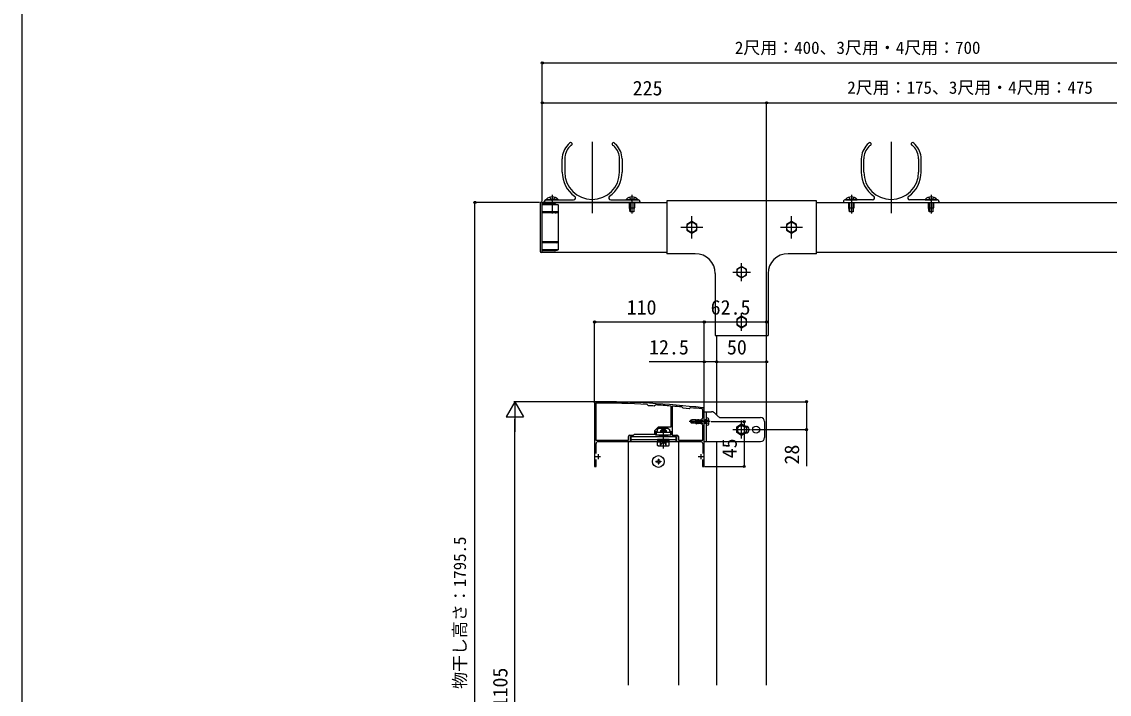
# Model space of a CAD drawing. Units: millimetres, scale not verified. Extents: x -875 to 875, y -1303 to 1295.
# Drawn here: x -875 to 216, y -699 to -24 of the extents above; entities that cross this region are included whole.
import ezdxf
from ezdxf.enums import TextEntityAlignment as Align

# ---------------------------------------------------------------- set-up
doc = ezdxf.new("R2010")
doc.units = ezdxf.units.MM
doc.header["$LTSCALE"] = 8
for name, color, linetype in [('0-2_YKK_11', 7, 'Continuous'), ('0-3_YKK_12', 2, 'Continuous'), ('0-4_YKK_13', 4, 'Continuous'), ('0-5_YKK_D', 6, 'Continuous'), ('0-6_YKK_ZWAK', 7, 'Continuous')]:
    doc.layers.add(name, color=color, linetype=linetype)
doc.styles.add('ＭＳ ゴシック', font='')
doc.styles.get('ＭＳ ゴシック').set_extended_font_data('MS Gothic')

msp = doc.modelspace()

# ---------------------------------------------------------------- linework, layer by layer
at = {"layer": '0-2_YKK_11'}
for p, q in [((-222.476, -410.151), (-222.8, -410.45)), ((-299, -457.641), (-299, -447.7)), ((-192, -447.7), (-192, -457.641)), ((-299.5, -460.7), (-294.5, -460.7)), ((-297, -458.2), (-297, -463.2)), ((-196.5, -460.7), (-191.5, -460.7)), ((-194, -458.2), (-194, -463.2))]:
    msp.add_line(p, q, dxfattribs=at)
for points in [[(-300.5, -407.7), (-300.5, -470.7), (-298.8, -470.7), (-298.8, -463.862)], [(-299.2, -408.001), (-299.2, -444.4), (-266.5, -444.4), (-266.5, -440.7)], [(-265, -439.2), (-261.5, -439.2), (-260.5, -438.2), (-240.2, -438.2), (-240.2, -434.703), (-236.497, -431), (-231.5, -431), (-223.8, -431), (-223.8, -410.324), (-224.077, -410.025)], [(-246.516, -409.729), (-246.723, -409.629), (-247.682, -408.552), (-247.89, -408.452)], [(-239.263, -408.956), (-239.481, -409.031), (-240.557, -409.989), (-240.775, -410.064)], [(-222.8, -410.45), (-222.8, -439.2), (-218, -439.2)], [(-216.5, -440.7), (-216.5, -444.4), (-192, -444.4), (-192, -429.2), (-192.5, -428.7), (-192.5, -422.7), (-192, -422.2), (-192, -413.947)], [(-204.328, -411.764), (-204.548, -411.832), (-205.744, -412.825), (-211.718, -412.271), (-212.718, -411.066), (-212.922, -410.959)], [(-192.2, -463.862), (-192.2, -470.7), (-190.5, -470.7), (-190.5, -413.7)], [(-297, -445.7), (-264.5, -445.7), (-264.5, -440.7), (-235.5, -440.7), (-235.5, -439.2), (-239, -439.2), (-239, -435.2), (-237.5, -435.2), (-237.5, -433.7), (-236, -432.2), (-231.958, -432.2), (-231.775, -432.08), (-231.225, -432.08), (-231.042, -432.2), (-227, -432.2), (-225.5, -433.7), (-225.5, -435.2), (-224, -435.2), (-224, -439.2), (-227.5, -439.2), (-227.5, -440.7), (-218.5, -440.7), (-218.5, -445.7), (-194, -445.7)]]:
    msp.add_lwpolyline(points, dxfattribs=at)
for centre, radius, start, end in [((-298.5, -407.7), 2, 89.80939, 179.99999), ((-298.2, -408.001), 1, 89.79207, 179.99998), ((-301.821, -1405.691), 999.997, 83.71122, 89.80938), ((-301.82, -1405.685), 998.69, 86.90445, 89.7921), ((-301.82, -1405.677), 997.482, 86.49138, 86.82169), ((-301.82, -1405.681), 998.686, 85.53529, 86.4087), ((-301.817, -1405.654), 998.659, 84.8931, 85.4432), ((-301.821, -1405.695), 998.701, 83.73822, 84.39786), ((-193, -413.947), 1, 360, 83.73824), ((-192.5, -413.7), 2, 359.99999, 83.71124), ((-297, -447.7), 2, 90.00001, 179.99999), ((-265, -440.7), 1.5, 90.00001, 179.99999), ((-218, -440.7), 1.5, 0.00001, 89.99999), ((-194, -447.7), 2, 0.00001, 89.99999)]:
    msp.add_arc(centre, radius, start, end, dxfattribs=at)
at = {"layer": '0-3_YKK_12'}
for p, q in [((-303, -144.773), (-303, -216.567)), ((-3, -144.773), (-3, -216.567)), ((-353, -205.7), (-228, -205.7)), ((-78, -205.7), (347, -205.7)), ((-353, -255.7), (-228, -255.7)), ((-78, -255.7), (347, -255.7)), ((-178, -360.2), (-178, -339.2)), ((-178, -419.2), (-178, -339.2)), ((-128, -360.2), (-128, -339.2)), ((-128, -690.224), (-128, -339.2)), ((-178, -419.2), (-178, -385.2)), ((-266.5, -445.7), (-237.25, -445.7)), ((-266.5, -690.224), (-266.5, -445.7)), ((-178, -690.224), (-178, -445.7))]:
    msp.add_line(p, q, dxfattribs=at)
msp.add_lwpolyline([(-225.75, -445.7), (-216.5, -445.7), (-216.5, -690.224)], dxfattribs=at)
at = {"layer": '0-4_YKK_13'}
for p, q in [((-327.142, -147.721), (-325.561, -146.139)), ((-324.673, -148.787), (-325.374, -149.489)), ((-280.626, -149.489), (-281.327, -148.787)), ((-280.439, -146.139), (-278.858, -147.721)), ((-25.561, -146.139), (-27.142, -147.721)), ((-25.374, -149.489), (-24.673, -148.787)), ((18.673, -148.787), (19.374, -149.489)), ((21.142, -147.721), (19.561, -146.139)), ((-333, -175.2), (-333, -161.863)), ((-330.5, -161.863), (-330.5, -175.2)), ((-275.5, -175.2), (-275.5, -161.863)), ((-273, -161.863), (-273, -175.2)), ((-33, -161.863), (-33, -175.2)), ((-30.5, -175.2), (-30.5, -161.863)), ((24.5, -161.863), (24.5, -175.2)), ((27, -175.2), (27, -161.863)), ((-355, -206.5), (-355, -254.9)), ((-353, -205.5), (-354, -205.5)), ((-353, -255.9), (-353, -205.5)), ((-340.297, -207), (-353, -207)), ((-351, -205.4), (-351, -204.7)), ((-255.3, -205.7), (-350.7, -205.7)), ((-349.5, -203.2), (-343.742, -203.2)), ((-348.9, -202.689), (-340.5, -202.689)), ((-348.9, -203.2), (-348.9, -202.689)), ((-348.9, -203.2), (-337.1, -203.2)), ((-337.1, -202.689), (-345.5, -202.689)), ((-345.5, -207), (-345.5, -205.7)), ((-344.75, -205.7), (-344.75, -207)), ((-343, -198.2), (-343, -216.854)), ((-342.258, -203.2), (-321.655, -203.2)), ((-341.25, -205.7), (-341.25, -207.785)), ((-340.5, -205.7), (-340.5, -208.058)), ((-340.297, -207), (-337, -208.2)), ((-337.1, -203.2), (-337.1, -202.689)), ((-284.345, -203.2), (-263.742, -203.2)), ((-268.9, -202.689), (-260.5, -202.689)), ((-268.9, -203.2), (-268.9, -202.689)), ((-268.9, -203.2), (-257.1, -203.2)), ((-257.1, -202.689), (-265.5, -202.689)), ((-265.5, -211.2), (-265.5, -205.7)), ((-264.75, -205.7), (-264.75, -215.2)), ((-263, -198.2), (-263, -216.854)), ((-262.258, -203.2), (-256.5, -203.2)), ((-261.25, -205.7), (-261.25, -215.2)), ((-260.5, -205.7), (-260.5, -211.2)), ((-257.1, -203.2), (-257.1, -202.689)), ((-255, -204.7), (-255, -205.4)), ((-78, -257.2), (-78, -204.2)), ((-51, -204.7), (-51, -205.4)), ((-50.7, -205.7), (44.7, -205.7)), ((-43.742, -203.2), (-49.5, -203.2)), ((-48.9, -202.689), (-40.5, -202.689)), ((-48.9, -203.2), (-48.9, -202.689)), ((-48.9, -203.2), (-37.1, -203.2)), ((-37.1, -202.689), (-45.5, -202.689)), ((-45.5, -211.2), (-45.5, -205.7)), ((-44.75, -205.7), (-44.75, -215.2)), ((-43, -198.2), (-43, -216.854)), ((-21.655, -203.2), (-42.258, -203.2)), ((-41.25, -205.7), (-41.25, -215.2)), ((-40.5, -205.7), (-40.5, -211.2)), ((-37.1, -203.2), (-37.1, -202.689)), ((36.258, -203.2), (15.655, -203.2)), ((31.1, -202.689), (39.5, -202.689)), ((31.1, -203.2), (31.1, -202.689)), ((31.1, -203.2), (42.9, -203.2)), ((42.9, -202.689), (34.5, -202.689)), ((34.5, -211.2), (34.5, -205.7)), ((35.25, -205.7), (35.25, -215.2)), ((37, -198.2), (37, -216.854)), ((43.5, -203.2), (37.742, -203.2)), ((38.75, -205.7), (38.75, -215.2)), ((39.5, -205.7), (39.5, -211.2)), ((42.9, -203.2), (42.9, -202.689)), ((45, -205.4), (45, -204.7)), ((-337, -208.2), (-353, -208.2)), ((-337, -215.2), (-353, -215.2)), ((-337, -216.2), (-353, -216.2)), ((-337, -208.2), (-337, -253.2)), ((-265.5, -211.2), (-260.5, -211.2)), ((-264.8, -215.2), (-265.5, -211.2)), ((-261.2, -215.2), (-264.8, -215.2)), ((-261.2, -215.2), (-260.5, -211.2)), ((-45.5, -211.2), (-40.5, -211.2)), ((-44.8, -215.2), (-45.5, -211.2)), ((-41.2, -215.2), (-44.8, -215.2)), ((-41.2, -215.2), (-40.5, -211.2)), ((34.5, -211.2), (39.5, -211.2)), ((35.2, -215.2), (34.5, -211.2)), ((38.8, -215.2), (35.2, -215.2)), ((38.8, -215.2), (39.5, -211.2)), ((-203, -241.8), (-203, -219.6)), ((-103, -241.8), (-103, -219.6)), ((-214.1, -230.7), (-191.9, -230.7)), ((-114.1, -230.7), (-91.9, -230.7)), ((-337, -245.2), (-353, -245.2)), ((-337, -246.2), (-353, -246.2)), ((-353, -255.9), (-354, -255.9)), ((-337, -253.2), (-353, -253.2)), ((-340.297, -254.4), (-353, -254.4)), ((-340.297, -254.4), (-337, -253.2)), ((-199.5, -257.2), (-228, -257.2)), ((-78, -257.2), (-106.5, -257.2)), ((-153, -284.7), (-153, -266.7)), ((-179.5, -277.2), (-179.5, -339.2)), ((-162, -275.7), (-144, -275.7)), ((-126.5, -277.2), (-126.5, -339.2)), ((-162, -325.7), (-144, -325.7)), ((-153, -334.7), (-153, -316.7)), ((-179.5, -339.2), (-126.5, -339.2)), ((-204.5, -425.7), (-203.438, -424)), ((-199, -424), (-203.438, -424)), ((-199, -427.4), (-199, -424)), ((-198.8, -424.225), (-199, -424)), ((-198.37, -427.8), (-199, -424.455)), ((-198.47, -427.8), (-199, -424.986)), ((-198.8, -424.225), (-198.222, -424.225)), ((-198.01, -427.175), (-198.8, -424.225)), ((-198.222, -424.225), (-197.431, -427.175)), ((-197.07, -427.8), (-197.861, -423.6)), ((-196.97, -427.8), (-197.761, -423.6)), ((-197.4, -424.225), (-197.761, -423.6)), ((-196.61, -427.175), (-197.4, -424.225)), ((-197.4, -424.225), (-196.822, -424.225)), ((-196.822, -424.225), (-196.031, -427.175)), ((-195.67, -427.8), (-196.461, -423.6)), ((-195.57, -427.8), (-196.361, -423.6)), ((-196, -424.225), (-196.361, -423.6)), ((-195.21, -427.175), (-196, -424.225)), ((-196, -424.225), (-195.422, -424.225)), ((-195.422, -424.225), (-195.061, -423.6)), ((-195.422, -424.225), (-194.631, -427.175)), ((-194.27, -427.8), (-195.061, -423.6)), ((-195.061, -423.6), (-194.961, -423.6)), ((-194.17, -427.8), (-194.961, -423.6)), ((-194.6, -424.225), (-194.961, -423.6)), ((-193.81, -427.175), (-194.6, -424.225)), ((-194.6, -424.225), (-194.022, -424.225)), ((-194.022, -424.225), (-193.661, -423.6)), ((-194.022, -424.225), (-193.231, -427.175)), ((-192.87, -427.8), (-193.661, -423.6)), ((-193.661, -423.6), (-193.561, -423.6)), ((-192.77, -427.8), (-193.561, -423.6)), ((-193.2, -424.225), (-193.561, -423.6)), ((-192.5, -426.837), (-193.2, -424.225)), ((-193.2, -424.225), (-192.622, -424.225)), ((-192.622, -424.225), (-192.5, -424.015)), ((-192.622, -424.225), (-192.5, -424.679)), ((-190.5, -445.7), (-190.5, -415.7)), ((-190.5, -415.7), (-183.157, -415.7)), ((-189.97, -427.8), (-190.5, -424.985)), ((-190.4, -424.225), (-189.822, -424.225)), ((-189.822, -424.225), (-189.461, -423.6)), ((-189.822, -424.225), (-189.031, -427.175)), ((-189.461, -423.6), (-189.361, -423.6)), ((-189, -426.049), (-189.461, -423.6)), ((-189, -424.225), (-189.361, -423.6)), ((-189, -425.517), (-189.361, -423.6)), ((-188.9, -424), (-189, -424)), ((-189, -427.4), (-189, -424)), ((-187.864, -424.442), (-188.533, -425.7)), ((-188.5, -415.7), (-188.5, -445.7)), ((-187.021, -422.096), (-188.5, -421.7)), ((-188.5, -421.7), (-188.5, -429.7)), ((-185.933, -423.5), (-187.864, -424.442)), ((-176.672, -420.528), (-180.328, -416.872)), ((-173.843, -421.7), (-134, -421.7)), ((-153, -442.7), (-153, -424.7)), ((-234.5, -435), (-233.5, -434)), ((-234.5, -435), (-228.5, -435)), ((-234.5, -435), (-234.5, -436.3)), ((-233.96, -434.46), (-233.96, -436.3)), ((-229.5, -434), (-233.5, -434)), ((-231.5, -452.822), (-231.5, -431.411)), ((-228.5, -435), (-229.5, -434)), ((-229.04, -434.46), (-229.04, -436.3)), ((-228.5, -436.3), (-228.5, -435)), ((-184.7, -425.7), (-205.5, -425.7)), ((-204.5, -425.7), (-203.438, -427.4)), ((-204.273, -425.604), (-199, -427.017)), ((-199, -427.4), (-203.438, -427.4)), ((-199, -426.545), (-198.831, -427.175)), ((-199, -427.175), (-198.831, -427.175)), ((-198.831, -427.175), (-198.47, -427.8)), ((-198.47, -427.8), (-198.37, -427.8)), ((-198.01, -427.175), (-198.37, -427.8)), ((-198.01, -427.175), (-197.431, -427.175)), ((-197.431, -427.175), (-197.07, -427.8)), ((-197.07, -427.8), (-196.97, -427.8)), ((-196.61, -427.175), (-196.97, -427.8)), ((-196.61, -427.175), (-194.631, -427.175)), ((-196.031, -427.175), (-195.67, -427.8)), ((-195.67, -427.8), (-195.57, -427.8)), ((-195.21, -427.175), (-195.57, -427.8)), ((-193.81, -427.175), (-194.17, -427.8)), ((-193.81, -427.175), (-193.231, -427.175)), ((-193.231, -427.175), (-192.87, -427.8)), ((-192.87, -427.8), (-192.77, -427.8)), ((-192.5, -427.332), (-192.77, -427.8)), ((-190.07, -427.8), (-190.5, -425.516)), ((-190.5, -426.918), (-190.431, -427.175)), ((-190.5, -427.175), (-190.431, -427.175)), ((-189.61, -427.175), (-189.97, -427.8)), ((-189.61, -427.175), (-189, -427.175)), ((-188.9, -427.4), (-189, -427.4)), ((-187.021, -429.304), (-188.5, -429.7)), ((-162, -433.7), (-144, -433.7)), ((-151.5, -430.2), (-154, -430.2)), ((-151.5, -430.2), (-149, -430.2)), ((-130, -425.7), (-130, -441.7)), ((-264, -440.7), (-264, -445.7)), ((-264, -440.7), (-219, -440.7)), ((-264, -443.7), (-219, -443.7)), ((-264, -445.7), (-237.25, -445.7)), ((-236.5, -446), (-237.274, -446.447)), ((-237.274, -449.554), (-237.274, -446.447)), ((-225.75, -443.7), (-237.25, -443.7)), ((-237.25, -444.5), (-237.25, -446)), ((-237.25, -444.5), (-225.75, -444.5)), ((-237.25, -446), (-225.75, -446)), ((-236.5, -446), (-226.5, -446)), ((-234.5, -439.2), (-234.5, -439.9)), ((-234.5, -439.9), (-228.5, -439.9)), ((-234.5, -439.9), (-234.039, -440.7)), ((-234.387, -449.554), (-234.387, -446.447)), ((-233.96, -439.2), (-233.96, -440.7)), ((-229.04, -439.2), (-229.04, -440.7)), ((-228.5, -439.9), (-228.962, -440.7)), ((-228.613, -449.554), (-228.613, -446.447)), ((-228.5, -439.9), (-228.5, -439.2)), ((-226.5, -446), (-225.727, -446.447)), ((-225.75, -446), (-225.75, -444.5)), ((-225.75, -445.7), (-219, -445.7)), ((-225.727, -449.554), (-225.727, -446.447)), ((-219, -440.7), (-219, -445.7)), ((-190.5, -445.7), (-134, -445.7)), ((-154, -437.2), (-151.5, -437.2)), ((-149, -437.2), (-151.5, -437.2)), ((-236.5, -450), (-237.274, -449.554)), ((-236.5, -450), (-226.5, -450)), ((-226.5, -450), (-225.727, -449.554)), ((-239, -465.35), (-239, -466.05)), ((-239, -465.35), (-237.35, -465.35)), ((-239, -466.05), (-237.35, -466.05)), ((-236.85, -463.2), (-236.15, -463.2)), ((-236.85, -463.2), (-236.85, -464.85)), ((-236.85, -466.55), (-236.85, -468.2)), ((-236.85, -468.2), (-236.15, -468.2)), ((-236.15, -463.2), (-236.15, -464.85)), ((-236.15, -466.55), (-236.15, -468.2)), ((-235.65, -465.35), (-234, -465.35)), ((-235.65, -466.05), (-234, -466.05)), ((-234, -465.35), (-234, -466.05))]:
    msp.add_line(p, q, dxfattribs=at)
for points in [[(-345.45, -200.484), (-344.15, -203.149), (-343, -203.76)], [(-340.55, -200.484), (-341.85, -203.149), (-343, -203.76)], [(-265.45, -200.484), (-264.15, -203.149), (-263, -203.76)], [(-260.55, -200.484), (-261.85, -203.149), (-263, -203.76)], [(-78, -204.2), (-228, -204.2), (-228, -257.2)], [(-45.45, -200.484), (-44.15, -203.149), (-43, -203.76)], [(-40.55, -200.484), (-41.85, -203.149), (-43, -203.76)], [(34.55, -200.484), (35.85, -203.149), (37, -203.76)], [(39.45, -200.484), (38.15, -203.149), (37, -203.76)], [(-198.222, -424.225), (-197.861, -423.6), (-197.761, -423.6)], [(-196.822, -424.225), (-196.461, -423.6), (-196.361, -423.6)], [(-189.61, -427.175), (-190.4, -424.225), (-190.5, -424.051)], [(-194.631, -427.175), (-194.27, -427.8), (-194.17, -427.8)], [(-190.431, -427.175), (-190.07, -427.8), (-189.97, -427.8)], [(-185.933, -427.9), (-187.864, -426.958), (-188.533, -425.7)], [(-237.25, -443.7), (-237.25, -444.5), (-225.75, -444.5), (-225.75, -443.7)], [(-234.55, -450.003), (-233.4, -447.645), (-231.5, -446.635)], [(-228.45, -450.003), (-229.6, -447.645), (-231.5, -446.635)]]:
    msp.add_lwpolyline(points, dxfattribs=at)
for points in [[(-203, -224.926), (-208, -227.813), (-208, -233.587), (-203, -236.473), (-198, -233.587), (-198, -227.813)], [(-103, -224.926), (-108, -227.813), (-108, -233.587), (-103, -236.473), (-98, -233.587), (-98, -227.813)], [(-153, -269.926), (-158, -272.813), (-158, -278.587), (-153, -281.473), (-148, -278.587), (-148, -272.813)], [(-153, -319.926), (-158, -322.813), (-158, -328.587), (-153, -331.473), (-148, -328.587), (-148, -322.813)], [(-153, -439.473), (-158, -436.587), (-158, -430.813), (-153, -427.926), (-148, -430.813), (-148, -436.587)], [(-238.5, -436.3), (-224.5, -436.3), (-224.5, -439.2), (-238.5, -439.2)]]:
    msp.add_lwpolyline(points, close=True, dxfattribs=at)
for centre, radius in [((-203, -230.7), 5), ((-103, -230.7), 5), ((-153, -275.7), 5), ((-153, -325.7), 5), ((-153, -433.7), 5), ((-138.5, -433.7), 3.5), ((-236.5, -465.7), 5.9)]:
    msp.add_circle(centre, radius, dxfattribs=at)
for centre, radius, start, end in [((-313, -161.863), 20, 135.00001, 180), ((-313, -161.863), 17.5, 135.00001, 180), ((-324.5, -147.2), 1.5, 271.23828, 135.00001), ((-324.461, -149), 0.3, 91.23824, 135.00001), ((-281.5, -147.2), 1.5, 45.00003, 268.76172), ((-281.539, -149), 0.3, 45.00003, 88.76174), ((-293, -161.863), 17.5, 359.99998, 45.00003), ((-293, -161.863), 20, 359.99998, 45.00003), ((-13, -161.863), 20, 134.99997, 180.00002), ((-13, -161.863), 17.5, 134.99997, 180.00002), ((-24.5, -147.2), 1.5, 271.23828, 134.99997), ((-24.461, -149), 0.3, 91.23826, 134.99997), ((18.5, -147.2), 1.5, 44.99999, 268.76172), ((18.461, -149), 0.3, 44.99999, 88.76176), ((7, -161.863), 17.5, 0, 44.99999), ((7, -161.863), 20, 0, 44.99999), ((-303, -175.2), 30, 180, 234.34094), ((-303, -175.2), 27.5, 180, 359.99998), ((-303, -175.2), 30, 305.65912, 359.99998), ((-3, -175.2), 30, 180.00002, 234.34088), ((-3, -175.2), 27.5, 180.00002, 0), ((-3, -175.2), 30, 305.65906, 0), ((-354, -206.5), 1, 90, 180), ((-349.5, -204.7), 1.5, 90.00002, 180), ((-350.7, -205.4), 0.3, 180, 270), ((-343, -208.117), 8.017, 42.61678, 137.38322), ((-343.742, -203.5), 0.3, 22.02431, 90.00002), ((-343, -203.2), 0.5, 202.02429, 337.97571), ((-342.258, -203.5), 0.3, 90.00002, 157.97567), ((-321.655, -201.2), 2, 270, 54.3409), ((-284.345, -201.2), 2, 125.65908, 270), ((-263, -208.117), 8.017, 42.61678, 137.38322), ((-263.742, -203.5), 0.3, 22.02431, 90.00002), ((-263, -203.2), 0.5, 202.02429, 337.97571), ((-262.258, -203.5), 0.3, 90.00002, 157.97567), ((-256.5, -204.7), 1.5, 359.99998, 90.00002), ((-255.3, -205.4), 0.3, 270, 359.99998), ((-49.5, -204.7), 1.5, 89.99998, 180.00002), ((-50.7, -205.4), 0.3, 180.00002, 270), ((-43, -208.117), 8.017, 42.61678, 137.38322), ((-43.742, -203.5), 0.3, 22.02433, 89.99998), ((-43, -203.2), 0.5, 202.02429, 337.97571), ((-42.258, -203.5), 0.3, 89.99998, 157.97569), ((-21.655, -201.2), 2, 270, 54.34092), ((15.655, -201.2), 2, 125.6591, 270), ((37, -208.117), 8.017, 42.61678, 137.38322), ((36.258, -203.5), 0.3, 22.02433, 89.99998), ((37, -203.2), 0.5, 202.02429, 337.97571), ((37.742, -203.5), 0.3, 89.99998, 157.97569), ((43.5, -204.7), 1.5, 0, 89.99998), ((44.7, -205.4), 0.3, 270, 0), ((-354, -254.9), 1, 180, 270), ((-199.5, -277.2), 20, 0, 90), ((-106.5, -277.2), 20, 90, 180), ((-205.407, -425.54), 2.5, 350.31336, 38.01351), ((-188.9, -423.6), 0.4, 270, 0), ((-187.383, -423.449), 1.4, 14.32332, 75), ((-196.2, -425.7), 10.5, 345.67668, 14.32332), ((-183.157, -419.7), 4, 45.00008, 90), ((-173.843, -417.7), 4, 225.00008, 270), ((-134, -425.7), 4, 0, 90), ((-204.325, -425.797), 0.2, 75, 148), ((-188.9, -427.8), 0.4, 0, 90), ((-187.383, -427.951), 1.4, 285, 345.67668), ((-154, -433.7), 3.5, 90, 270), ((-149, -433.7), 3.5, 270, 90), ((-235.83, -448.556), 2.556, 55.61708, 124.38292), ((-231.5, -455.554), 9.554, 72.41276, 107.58724), ((-227.17, -448.556), 2.556, 55.61708, 124.38292), ((-134, -441.7), 4, 270, 0), ((-235.83, -447.445), 2.556, 235.61708, 304.38292), ((-231.5, -440.447), 9.554, 252.41276, 287.58724), ((-227.17, -447.445), 2.556, 235.61708, 304.38292), ((-237.35, -464.85), 0.5, 270, 0), ((-237.35, -466.55), 0.5, 0, 90), ((-235.65, -464.85), 0.5, 180, 270), ((-235.65, -466.55), 0.5, 90, 180)]:
    msp.add_arc(centre, radius, start, end, dxfattribs=at)
for centre, major_axis, start_param, end_param in [((-338.917, -215.7), (-1.38, 0), 4.71238898, 7.85398163), ((-338.917, -245.7), (1.38, 0), 1.57079633, 4.71238898)]:
    msp.add_ellipse(centre, major_axis=major_axis, ratio=0.362319, start_param=start_param, end_param=end_param, dxfattribs=at)
at = {"layer": '0-5_YKK_D'}
for p, q in [((-353, -204.5), (-353, -64.7)), ((-353, -65.7), (347, -65.7)), ((-353, -204.5), (-353, -104.7)), ((-353, -105.7), (-128, -105.7)), ((-128, -404.7), (-128, -104.7)), ((-128, -404.7), (-128, -104.7)), ((-128, -105.7), (347, -105.7)), ((-355.6, -205.7), (-421.5, -205.7)), ((-420.5, -990.7), (-420.5, -205.7)), ((-300.5, -406.7), (-300.5, -324.7)), ((-300.5, -325.7), (-190.5, -325.7)), ((-190.5, -412.7), (-190.5, -324.7)), ((-190.5, -412.7), (-190.5, -324.7)), ((-190.5, -325.7), (-128, -325.7)), ((-128, -404.7), (-128, -324.7)), ((-190.5, -412.7), (-190.5, -364.7)), ((-178, -418.2), (-178, -364.7)), ((-178, -418.2), (-178, -364.7)), ((-178, -365.7), (-128, -365.7)), ((-128, -404.7), (-128, -364.7)), ((-380.5, -405.7), (-389.25, -420.855)), ((-299.494, -405.7), (-381.5, -405.7)), ((-380.5, -405.7), (-371.75, -420.855)), ((-380.5, -405.7), (-380.5, -436.011)), ((-297.494, -405.7), (-87, -405.7)), ((-389.25, -420.855), (-371.75, -420.855)), ((-380.5, -955.2), (-380.5, -423.2)), ((-183.7, -425.7), (-149.5, -425.7)), ((-150.5, -425.7), (-150.5, -470.7)), ((-143, -433.7), (-87, -433.7)), ((-189.8, -470.7), (-149.5, -470.7))]:
    msp.add_line(p, q, dxfattribs=at)
for points in [[(-178, -365.7), (-190.5, -365.7), (-245.8, -365.7)], [(-88, -405.7), (-88, -433.7), (-88, -470.25)]]:
    msp.add_lwpolyline(points, dxfattribs=at)
for centre in [(-353, -65.7), (-353, -105.7), (-128, -105.7), (-128, -105.7), (-420.5, -205.7), (-300.5, -325.7), (-190.5, -325.7), (-190.5, -325.7), (-128, -325.7), (-190.5, -365.7), (-178, -365.7), (-178, -365.7), (-128, -365.7), (-88, -405.7), (-150.5, -425.7), (-88, -433.7), (-150.5, -470.7)]:
    msp.add_circle(centre, 1.075, dxfattribs=at)
at = {"layer": '0-6_YKK_ZWAK'}
msp.add_line((-875, 1247.3), (-875, -1302.7), dxfattribs=at)

# ---------------------------------------------------------------- texts
at = {"layer": '0-5_YKK_D', "style": 'ＭＳ ゴシック'}
for s, height, p in [('2尺用：400、3尺用・4尺用：700', 12.46, (-159.767, -60.382)), ('225', 14.66, (-262.318, -102.7)), ('2尺用：175、3尺用・4尺用：475', 12.46, (-47.074, -100.382)), ('110', 14.66, (-268.341, -322.7)), ('62.5', 14.66, (-184.08, -322.7)), ('12.5', 14.66, (-245.868, -362.7)), ('50', 14.66, (-167.773, -362.7))]:
    msp.add_text(s, height=height, dxfattribs=at).set_placement(p, align=Align.BOTTOM_LEFT)
for s, height, p in [('45', 14.66, (-153.5, -462.518)), ('28', 14.66, (-91, -468.727)), ('物干し高さ：1795.5', 12.46, (-425.722, -693.873)), ('H＝1105', 14.66, (-383.5, -742.439))]:
    msp.add_text(s, height=height, rotation=90, dxfattribs=at).set_placement(p, align=Align.BOTTOM_LEFT)

doc.saveas('drawing.dxf')
